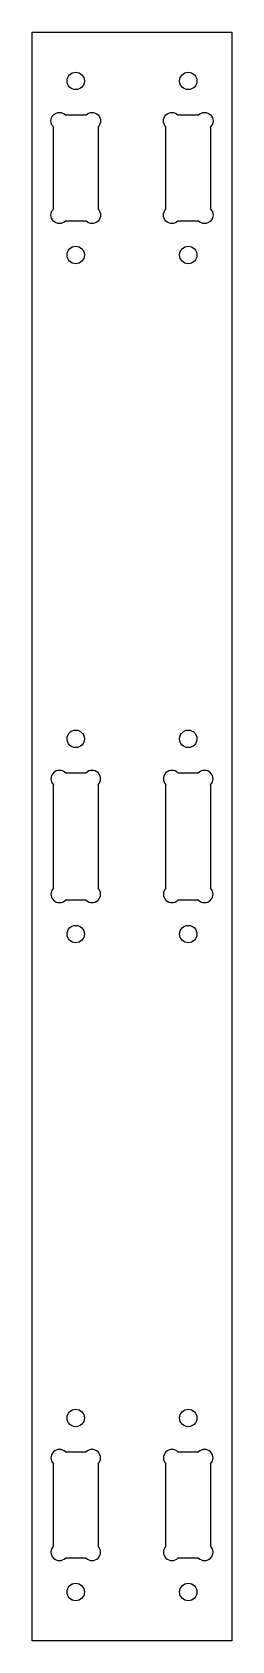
# Model space of a CAD drawing. Header units: millimetres. Extents: x -1021 to -974, y 96 to 475.
import ezdxf

# ---------------------------------------------------------------- set-up
doc = ezdxf.new("R2010")
doc.units = ezdxf.units.MM
doc.layers.get('0').update_dxf_attribs({"linetype": 'CONTINUOUS'})

msp = doc.modelspace()

# ---------------------------------------------------------------- linework, layer by layer
for p, q in [((-1013.51, 300.29), (-1008.66, 300.29)), ((-987.01, 300.29), (-982.16, 300.29)), ((-1016.34, 273.11), (-1016.34, 297.46)), ((-1005.84, 297.46), (-1005.84, 273.11)), ((-989.84, 273.11), (-989.84, 297.46)), ((-979.34, 297.46), (-979.34, 273.11)), ((-1008.66, 270.29), (-1013.51, 270.29)), ((-982.16, 270.29), (-987.01, 270.29)), ((-1013.51, 140.29), (-1008.66, 140.29)), ((-987.01, 140.29), (-982.16, 140.29)), ((-1016.34, 118.11), (-1016.34, 137.46)), ((-1005.84, 137.46), (-1005.84, 118.11)), ((-989.84, 118.11), (-989.84, 137.46)), ((-979.34, 137.46), (-979.34, 118.11)), ((-1008.66, 115.29), (-1013.51, 115.29)), ((-982.16, 115.29), (-987.01, 115.29))]:
    msp.add_line(p, q)
msp.add_lwpolyline([(-974.34, 95.79), (-1021.34, 95.79), (-1021.34, 474.79), (-974.34, 474.79)], close=True)
for points in [[(-1005.84, 433.11, -1), (-1008.66, 430.29), (-1013.51, 430.29, -1), (-1016.34, 433.11), (-1016.34, 452.46, -1), (-1013.51, 455.29), (-1008.66, 455.29, -1), (-1005.84, 452.46)], [(-989.84, 452.46, -1), (-987.01, 455.29), (-982.16, 455.29, -1), (-979.34, 452.46), (-979.34, 433.11, -1), (-982.16, 430.29), (-987.01, 430.29, -1), (-989.84, 433.11)]]:
    msp.add_lwpolyline(points, format="xyb", close=True)
for centre in [(-1011.09, 463.29), (-984.59, 463.29), (-1011.09, 422.29), (-984.59, 422.29), (-1011.09, 308.29), (-984.59, 308.29), (-1011.09, 262.29), (-984.59, 262.29), (-1011.09, 148.29), (-984.59, 148.29), (-1011.09, 107.29), (-984.59, 107.29)]:
    msp.add_circle(centre, 2.05)
for centre, start, end in [((-1014.92, 298.87), 45, 225), ((-1007.25, 298.87), -45, 135), ((-988.42, 298.87), 45, 225), ((-980.75, 298.87), -45, 135), ((-1014.92, 271.7), 135, 315), ((-1007.25, 271.7), -135, 45), ((-988.42, 271.7), 135, 315), ((-980.75, 271.7), -135, 45), ((-1014.92, 138.87), 45, 225), ((-1007.25, 138.87), -45, 135), ((-988.42, 138.87), 45, 225), ((-980.75, 138.87), -45, 135), ((-1014.92, 116.7), 135, 315), ((-1007.25, 116.7), -135, 45), ((-988.42, 116.7), 135, 315), ((-980.75, 116.7), -135, 45)]:
    msp.add_arc(centre, 2, start, end)

doc.saveas('drawing.dxf')
